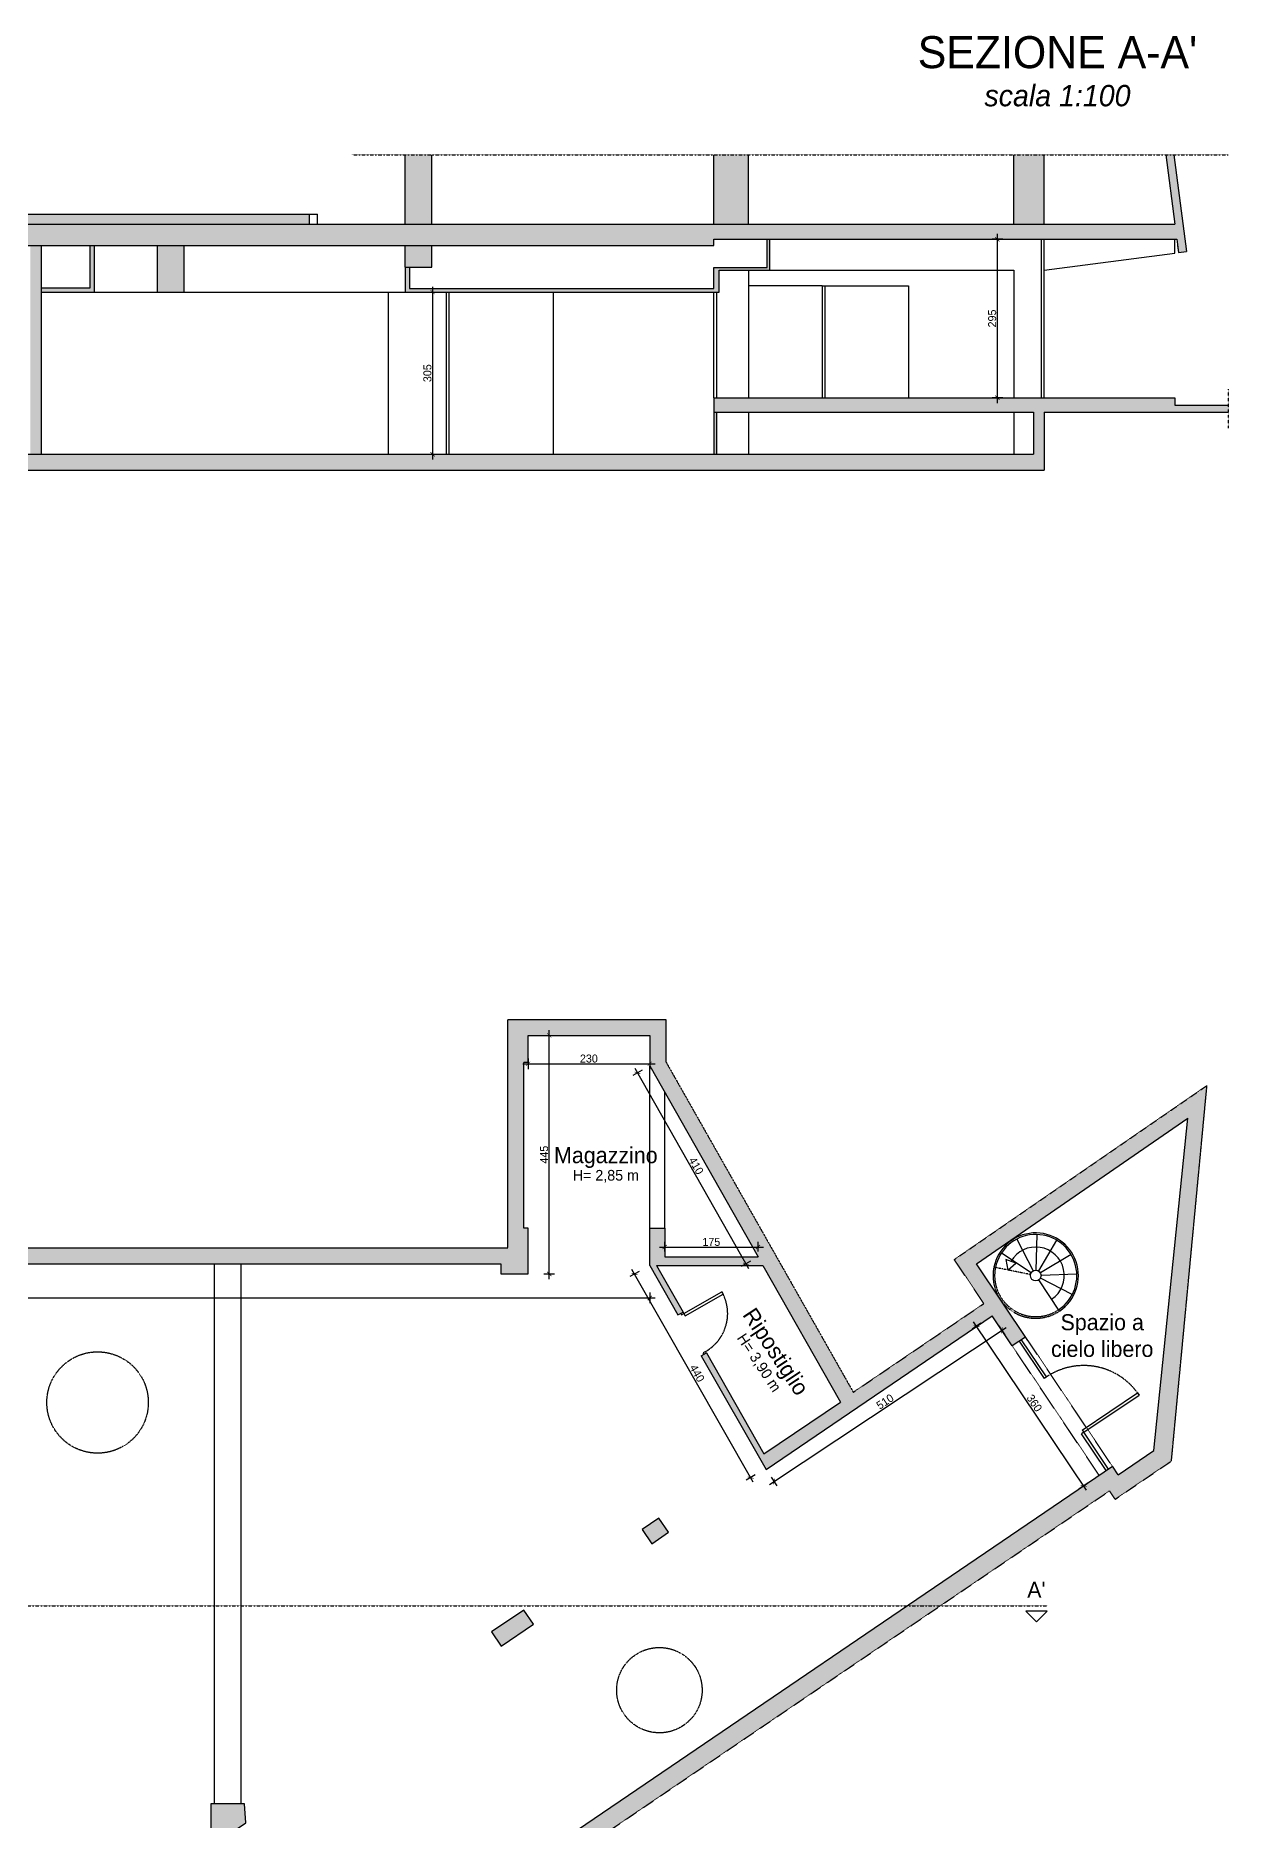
# Model space of a CAD drawing. Header units: millimetres. Extents: x 515 to 43442, y -1882 to 9936.
# Drawn here: x 4363 to 6597, y 2808 to 6153 of the extents above; entities that cross this region are included whole.
import ezdxf

# ---------------------------------------------------------------- set-up
doc = ezdxf.new("R2010")
doc.units = ezdxf.units.MM
doc.linetypes.add('35', pattern=[1.5, 0.5, -0.25, 0.5, -0.25])
doc.linetypes.add('DASHDOT2', pattern=[0.5, 0.25, -0.125, 0, -0.125])
doc.layers.get('Defpoints').update_dxf_attribs({"color": 31})
for name, color, linetype in [('CAMP', 5, 'Continuous'), ('CAMP murantico', 161, 'Continuous'), ('INF', 8, 'Continuous'), ('Interni S', 2, 'Continuous'), ('Linee di sezione', 7, 'Continuous'), ('PROS', 9, 'Continuous'), ('Q_100_ESECUTIVO', 3, 'Continuous'), ('SEZ', 170, 'Continuous'), ('Testi', 7, 'Continuous'), ('VOLTE', 8, 'Continuous')]:
    doc.layers.add(name, color=color, linetype=linetype)
doc.layers.add('CAMP sez', color=7, linetype='Continuous', lineweight=15, true_color=0xbdbdbd)
doc.styles.add('T_ESE_q100', font='bahnschrift.ttf', dxfattribs={"height": 15})
doc.dimstyles.new('Quote al 100 arrotondate', dxfattribs={"dimscale": 0, "dimtxt": 15, "dimasz": 8, "dimexe": 10, "dimexo": 10, "dimgap": 2, "dimtad": 1, "dimdec": 0, "dimrnd": 5, "dimzin": 0, "dimdsep": 46, "dimtxsty": 'T_ESE_q100', "dimblk": 'ARCHTICK', "dimcen": 0.09, "dimdle": 10, "dimadec": 0, "dimazin": 0, "dimtfac": 1, "dimtdec": 0, "dimtofl": 0, "dimtmove": 2, "dimatfit": 3, "dimldrblk": 'ARCHTICK', "dimfxl": 10, "dimfxlon": 1, "dimtolj": 1, "dimtzin": 0, "dimlwd": -1, "dimlwe": -1, "dimarcsym": 0})

# ---------------------------------------------------------------- blocks, each defined once
blk = doc.blocks.new('_ArchTick')
at = {"color": 0, "linetype": 'ByBlock', "const_width": 0.15}
blk.add_lwpolyline([(-0.5, -0.5), (0.5, 0.5)], dxfattribs=at)
blk = doc.blocks.new('*D48')
at = {"layer": 'Defpoints', "color": 0, "transparency": 16777216}
for p in [(6154.1, 3753.9), (6125.1, 3734.3), (6354.8, 3454.9)]:
    blk.add_point(p, dxfattribs=at)
at = {"layer": 'Q_100_ESECUTIVO', "color": 0, "transparency": 16777216}
for p, q in [((6133.4, 3739.9), (6116.8, 3728.8)), ((6331.2, 3427.1), (6119.5, 3742.7)), ((6334, 3441), (6317.4, 3429.8))]:
    blk.add_line(p, q, dxfattribs=at)
at = {"layer": 'Q_100_ESECUTIVO', "color": 0, "transparency": 16777216, "xscale": 8, "yscale": 8, "zscale": 8}
for p, rotation in [((6125.1, 3734.3), 123.8648941300205), ((6325.7, 3435.4), 303.8648941300204)]:
    blk.add_blockref('_ArchTick', p, dxfattribs=dict(at, rotation=rotation))
at = {"layer": 'Q_100_ESECUTIVO', "color": 0, "transparency": 16777216, "insert": (6233.4, 3590.3), "char_height": 15, "attachment_point": 5, "rotation": 303.8649, "style": 'T_ESE_q100'}
blk.add_mtext('\\A1;360', dxfattribs=at)
blk = doc.blocks.new('*D21')
at = {"layer": 'Defpoints', "color": 0, "transparency": 16777216}
for p in [(6157.3, 3749.2), (6172.4, 3726.5), (5730.7, 3466.1)]:
    blk.add_point(p, dxfattribs=at)
at = {"layer": 'Q_100_ESECUTIVO', "color": 0, "transparency": 16777216}
for p, q in [((5737.4, 3437.8), (6180.7, 3732)), ((6166.8, 3734.8), (6177.9, 3718.1)), ((5740.3, 3451.7), (5751.3, 3435))]:
    blk.add_line(p, q, dxfattribs=at)
at = {"layer": 'Q_100_ESECUTIVO', "color": 0, "transparency": 16777216, "xscale": 8, "yscale": 8, "zscale": 8}
for p, rotation in [((6172.4, 3726.5), 33.57348692198662), ((5745.8, 3443.3), 213.5734869219866)]:
    blk.add_blockref('_ArchTick', p, dxfattribs=dict(at, rotation=rotation))
at = {"layer": 'Q_100_ESECUTIVO', "color": 0, "transparency": 16777216, "insert": (5953.7, 3593), "char_height": 15, "attachment_point": 5, "rotation": 33.5735, "style": 'T_ESE_q100'}
blk.add_mtext('\\A1;510', dxfattribs=at)
blk = doc.blocks.new('*D49')
at = {"layer": 'Defpoints', "color": 0, "transparency": 16777216}
for p in [(5512.9, 3848.4), (5484.5, 3832.2), (5730.3, 3466.8)]:
    blk.add_point(p, dxfattribs=at)
at = {"layer": 'Q_100_ESECUTIVO', "color": 0, "transparency": 16777216}
for p, q in [((5493.2, 3837.2), (5475.8, 3827.3)), ((5706.9, 3441.9), (5479.6, 3840.9)), ((5710.7, 3455.6), (5693.3, 3445.7))]:
    blk.add_line(p, q, dxfattribs=at)
at = {"layer": 'Q_100_ESECUTIVO', "color": 0, "transparency": 16777216, "xscale": 8, "yscale": 8, "zscale": 8}
for p, rotation in [((5484.5, 3832.2), 119.6758918305688), ((5702, 3450.6), 299.6758918305688)]:
    blk.add_blockref('_ArchTick', p, dxfattribs=dict(at, rotation=rotation))
at = {"layer": 'Q_100_ESECUTIVO', "color": 0, "transparency": 16777216, "insert": (5601.7, 3646.2), "char_height": 15, "attachment_point": 5, "rotation": 299.6759, "style": 'T_ESE_q100'}
blk.add_mtext('\\A1;440', dxfattribs=at)
blk = doc.blocks.new('*D50')
at = {"layer": 'Defpoints', "color": 0, "transparency": 16777216}
for p in [(5284.9, 4279.4), (5324.6, 4279.4), (5284.9, 3832.4)]:
    blk.add_point(p, dxfattribs=at)
at = {"layer": 'Q_100_ESECUTIVO', "color": 0, "transparency": 16777216}
for p, q in [((5324.6, 3822.4), (5324.6, 4289.4)), ((5314.6, 4279.4), (5334.6, 4279.4)), ((5314.6, 3832.4), (5334.6, 3832.4))]:
    blk.add_line(p, q, dxfattribs=at)
at = {"layer": 'Q_100_ESECUTIVO', "color": 0, "transparency": 16777216, "xscale": 8, "yscale": 8, "zscale": 8}
for p, rotation in [((5324.6, 4279.4), 90), ((5324.6, 3832.4), 270)]:
    blk.add_blockref('_ArchTick', p, dxfattribs=dict(at, rotation=rotation))
at = {"layer": 'Q_100_ESECUTIVO', "color": 0, "transparency": 16777216, "insert": (5315, 4055.9), "char_height": 15, "attachment_point": 5, "rotation": 90, "style": 'T_ESE_q100'}
blk.add_mtext('\\A1;445', dxfattribs=at)
blk = doc.blocks.new('*D51')
at = {"layer": 'Defpoints', "color": 0, "transparency": 16777216}
for p in [(5284.9, 4279.4), (5512.9, 4279.4), (5512.9, 4226.2)]:
    blk.add_point(p, dxfattribs=at)
at = {"layer": 'Q_100_ESECUTIVO', "color": 0, "transparency": 16777216}
for p, q in [((5274.9, 4226.2), (5522.9, 4226.2)), ((5284.9, 4236.2), (5284.9, 4216.2)), ((5512.9, 4236.2), (5512.9, 4216.2))]:
    blk.add_line(p, q, dxfattribs=at)
at = {"layer": 'Q_100_ESECUTIVO', "color": 0, "transparency": 16777216, "xscale": 8, "yscale": 8, "zscale": 8, "rotation": 180}
blk.add_blockref('_ArchTick', (5284.9, 4226.2), dxfattribs=at)
at = {"layer": 'Q_100_ESECUTIVO', "color": 0, "transparency": 16777216, "xscale": 8, "yscale": 8, "zscale": 8}
blk.add_blockref('_ArchTick', (5512.9, 4226.2), dxfattribs=at)
at = {"layer": 'Q_100_ESECUTIVO', "color": 0, "transparency": 16777216, "insert": (5398.9, 4235.9), "char_height": 15, "attachment_point": 5, "style": 'T_ESE_q100'}
blk.add_mtext('\\A1;230', dxfattribs=at)
blk = doc.blocks.new('*D52')
at = {"layer": 'Defpoints', "color": 0, "transparency": 16777216}
for p in [(5715.8, 3882.7), (5540.9, 3864.4), (5715.8, 3864.4)]:
    blk.add_point(p, dxfattribs=at)
at = {"layer": 'Q_100_ESECUTIVO', "color": 0, "transparency": 16777216}
for p, q in [((5530.9, 3882.7), (5725.8, 3882.7)), ((5540.9, 3874.4), (5540.9, 3892.7)), ((5715.8, 3874.4), (5715.8, 3892.7))]:
    blk.add_line(p, q, dxfattribs=at)
at = {"layer": 'Q_100_ESECUTIVO', "color": 0, "transparency": 16777216, "xscale": 8, "yscale": 8, "zscale": 8, "rotation": 180}
blk.add_blockref('_ArchTick', (5540.9, 3882.7), dxfattribs=at)
at = {"layer": 'Q_100_ESECUTIVO', "color": 0, "transparency": 16777216, "xscale": 8, "yscale": 8, "zscale": 8}
blk.add_blockref('_ArchTick', (5715.8, 3882.7), dxfattribs=at)
at = {"layer": 'Q_100_ESECUTIVO', "color": 0, "transparency": 16777216, "insert": (5628.3, 3892.3), "char_height": 15, "attachment_point": 5, "style": 'T_ESE_q100'}
blk.add_mtext('\\A1;175', dxfattribs=at)
blk = doc.blocks.new('*D53')
at = {"layer": 'Defpoints', "color": 0, "transparency": 16777216}
for p in [(5512.9, 4222.4), (5692.9, 3851.4), (5715.8, 3864.4)]:
    blk.add_point(p, dxfattribs=at)
at = {"layer": 'Q_100_ESECUTIVO', "color": 0, "transparency": 16777216}
for p, q in [((5498.7, 4214.3), (5481.3, 4204.4)), ((5485, 4218.1), (5697.9, 3842.7)), ((5701.6, 3856.3), (5684.2, 3846.4))]:
    blk.add_line(p, q, dxfattribs=at)
at = {"layer": 'Q_100_ESECUTIVO', "color": 0, "transparency": 16777216, "xscale": 8, "yscale": 8, "zscale": 8}
for p, rotation in [((5490, 4209.4), 119.5521224399989), ((5692.9, 3851.4), 299.5521224399989)]:
    blk.add_blockref('_ArchTick', p, dxfattribs=dict(at, rotation=rotation))
at = {"layer": 'Q_100_ESECUTIVO', "color": 0, "transparency": 16777216, "insert": (5599.9, 4035.1), "char_height": 15, "attachment_point": 5, "rotation": 299.5521, "style": 'T_ESE_q100'}
blk.add_mtext('\\A1;410', dxfattribs=at)
blk = doc.blocks.new('*D22')
at = {"layer": 'Defpoints', "color": 0, "transparency": 16777216}
for p in [(2958.9, 3851.4), (5512.9, 3851.4), (5512.9, 3787.5)]:
    blk.add_point(p, dxfattribs=at)
at = {"layer": 'Q_100_ESECUTIVO', "color": 0, "transparency": 16777216}
for p, q in [((2948.9, 3787.5), (5522.9, 3787.5)), ((2958.9, 3797.5), (2958.9, 3777.5)), ((5512.9, 3797.5), (5512.9, 3777.5))]:
    blk.add_line(p, q, dxfattribs=at)
at = {"layer": 'Q_100_ESECUTIVO', "color": 0, "transparency": 16777216, "xscale": 8, "yscale": 8, "zscale": 8, "rotation": 180}
blk.add_blockref('_ArchTick', (2958.9, 3787.5), dxfattribs=at)
at = {"layer": 'Q_100_ESECUTIVO', "color": 0, "transparency": 16777216, "xscale": 8, "yscale": 8, "zscale": 8}
blk.add_blockref('_ArchTick', (5512.9, 3787.5), dxfattribs=at)
at = {"layer": 'Q_100_ESECUTIVO', "color": 0, "transparency": 16777216, "insert": (4235.9, 3797.1), "char_height": 15, "attachment_point": 5, "style": 'T_ESE_q100'}
blk.add_mtext('\\A1;2555', dxfattribs=at)
blk = doc.blocks.new('*D80')
at = {"layer": 'Defpoints', "color": 0, "transparency": 16777216}
for p in [(6164.1, 5771.4), (6194.7, 5771.4), (6194.7, 5474.4)]:
    blk.add_point(p, dxfattribs=at)
at = {"layer": 'Q_100_ESECUTIVO', "color": 0, "transparency": 16777216}
for p, q in [((6174.1, 5771.4), (6154.1, 5771.4)), ((6164.1, 5464.4), (6164.1, 5781.4)), ((6174.1, 5474.4), (6154.1, 5474.4))]:
    blk.add_line(p, q, dxfattribs=at)
at = {"layer": 'Q_100_ESECUTIVO', "color": 0, "transparency": 16777216, "xscale": 8, "yscale": 8, "zscale": 8}
for p, rotation in [((6164.1, 5771.4), 90), ((6164.1, 5474.4), 270)]:
    blk.add_blockref('_ArchTick', p, dxfattribs=dict(at, rotation=rotation))
at = {"layer": 'Q_100_ESECUTIVO', "color": 0, "transparency": 16777216, "insert": (6154.4, 5622.9), "char_height": 15, "attachment_point": 5, "rotation": 90, "style": 'T_ESE_q100'}
blk.add_mtext('\\A1;295', dxfattribs=at)
blk = doc.blocks.new('*D81')
at = {"layer": 'Defpoints', "color": 0, "transparency": 16777216}
for p in [(5054.7, 5672.4), (5022.7, 5368.4), (5106.2, 5368.4)]:
    blk.add_point(p, dxfattribs=at)
at = {"layer": 'Q_100_ESECUTIVO', "color": 0, "transparency": 16777216}
for p, q in [((5096.2, 5672.4), (5116.2, 5672.4)), ((5106.2, 5682.4), (5106.2, 5358.4)), ((5096.2, 5368.4), (5116.2, 5368.4))]:
    blk.add_line(p, q, dxfattribs=at)
at = {"layer": 'Q_100_ESECUTIVO', "color": 0, "transparency": 16777216, "xscale": 8, "yscale": 8, "zscale": 8}
for p, rotation in [((5106.2, 5672.4), 90), ((5106.2, 5368.4), 270)]:
    blk.add_blockref('_ArchTick', p, dxfattribs=dict(at, rotation=rotation))
at = {"layer": 'Q_100_ESECUTIVO', "color": 0, "transparency": 16777216, "insert": (5096.5, 5520.4), "char_height": 15, "attachment_point": 5, "rotation": 90, "style": 'T_ESE_q100'}
blk.add_mtext('\\A1;305', dxfattribs=at)

msp = doc.modelspace()

# ---------------------------------------------------------------- hatches: boundary and pattern name
at = {"layer": 'CAMP murantico'}
h = msp.add_hatch(dxfattribs=at)
h.set_pattern_fill('EARTH', color=256, scale=0.8, angle=45)
h.set_pattern_definition([(45, (10175.649, 1641.5456), (0, 7.184205), [5.08, -5.08]), (45, (10174.302, 1642.8927), (0, 7.184205), [5.08, -5.08]), (45, (10172.955, 1644.2397), (0, 7.184205), [5.08, -5.08]), (135, (10172.955, 1645.1377), (-7.184205, 0), [5.08, -5.08]), (135, (10174.302, 1646.485), (-7.184205, 0), [5.08, -5.08]), (135, (10175.649, 1647.832), (-7.184205, 0), [5.08, -5.08])])
h.paths.add_polyline_path([(4875.7, 5818.4), (1020.5, 5818.4), (1020.5, 5799.4), (4875.7, 5799.4)])
at = {"layer": 'CAMP sez'}
h = msp.add_hatch(color=256, dxfattribs=at)
h.dxf.hatch_style = 1
h.paths.add_polyline_path([(4472.7, 5759.4), (4464.7, 5759.4), (4464.7, 5680.4), (4372.7, 5680.4), (4372.7, 5672.4), (4472.7, 5672.4)], flags=17)
h.paths.add_polyline_path([(5637.7, 5447.4), (5632.7, 5447.4), (5632.7, 5368.4), (5637.7, 5368.4)], flags=17)
h.paths.add_polyline_path([(4372.7, 5759.4), (4352.7, 5759.4), (4352.7, 5368.4), (4372.7, 5368.4)])
h.paths.add_polyline_path([(5632.7, 5759.4), (5632.7, 5771.4), (6500.1, 5771.4), (6503.4, 5746.3), (6518.3, 5748.3), (6494.6, 5929.4), (6479.5, 5929.4), (6496.5, 5799.4), (1020.5, 5799.4), (1020.5, 5818.4), (984.3, 5818.4), (984.3, 5643.4), (1020.5, 5643.4), (1020.5, 5759.4)])
h.paths.add_polyline_path([(814.9, 5759.4), (814.9, 5368.4), (849.4, 5368.4), (849.4, 5818.4), (764.9, 5818.4), (764.9, 5759.4)])
h.paths.add_polyline_path([(6251.7, 5338.4), (6251.7, 5447.4), (6596.7, 5447.4), (6596.7, 5460.4), (6496.7, 5460.4), (6496.7, 5474.4), (5632.7, 5474.4), (5632.7, 5447.4), (6231.7, 5447.4), (6231.7, 5368.4), (764.9, 5368.4), (764.9, 5338.4)])
h.paths.add_polyline_path([(2564.2, 5672.4), (2614.2, 5672.4), (2614.2, 5759.4), (2564.2, 5759.4)], flags=17)
h.paths.add_polyline_path([(3137.2, 5759.4), (3087.2, 5759.4), (3087.2, 5672.4), (3137.2, 5672.4)], flags=17)
h.paths.add_polyline_path([(3656.2, 5759.4), (3606.2, 5759.4), (3606.2, 5672.4), (3656.2, 5672.4)], flags=17)
h.paths.add_polyline_path([(4590.7, 5759.4), (4590.7, 5672.4), (4640.7, 5672.4), (4640.7, 5759.4)], flags=17)
h.paths.add_polyline_path([(4181.2, 5759.4), (4131.2, 5759.4), (4131.2, 5672.4), (4181.2, 5672.4)], flags=17)
h.paths.add_polyline_path([(5104.7, 5759.4), (5054.7, 5759.4), (5054.7, 5719.4), (5104.7, 5719.4)], flags=16)
h.paths.add_polyline_path([(5104.7, 5799.4), (5104.7, 5929.4), (5054.7, 5929.4), (5054.7, 5799.4)], flags=16)
h.paths.add_polyline_path([(5697.7, 5929.4), (5632.7, 5929.4), (5632.7, 5799.4), (5697.7, 5799.4)], flags=17)
h.paths.add_polyline_path([(6251.7, 5929.4), (6194.7, 5929.4), (6194.7, 5799.4), (6251.7, 5799.4)], flags=17)
h.paths.add_polyline_path([(5732.7, 5718.4), (5632.7, 5718.4), (5632.7, 5679.4), (5062.7, 5679.4), (5062.7, 5719.4), (5054.7, 5719.4), (5054.7, 5672.4), (5642.7, 5672.4), (5642.7, 5713.4), (5737.7, 5713.4), (5737.7, 5771.4), (5732.7, 5771.4)], flags=17)
h = msp.add_hatch(color=256, dxfattribs=at)
h.dxf.hatch_style = 1
h.paths.add_polyline_path([(2958.9, 1722.4), (2938.9, 1722.4), (2938.9, 1592.8), (2715.6, 1441.1), (2726.9, 1424.5), (2958.9, 1582.2)], flags=17)
h.paths.add_polyline_path([(2694.6, 1402.6), (2683.3, 1419.3), (2288.9, 1220.7), (2288.9, 1198.4)], flags=17)
h.paths.add_polyline_path([(2288.9, 1271.4), (2174.9, 1271.4), (2174.9, 1244.4), (2179.9, 1244.4), (2179.9, 1225.4), (2174.9, 1225.4), (2174.9, 1198.4), (2288.9, 1198.4)], flags=17)
h.paths.add_polyline_path([(2288.9, 2843.4), (2174.9, 2843.4), (2174.9, 2816.4), (2179.9, 2816.4), (2179.9, 2797.4), (2174.9, 2797.4), (2174.9, 2770.4), (2288.9, 2770.4)], flags=17)
h.paths.add_polyline_path([(2288.9, 2319.4), (2174.9, 2319.4), (2174.9, 2292.4), (2179.9, 2292.4), (2179.9, 2273.4), (2174.9, 2273.4), (2174.9, 2246.4), (2288.9, 2246.4)], flags=17)
h.paths.add_polyline_path([(2288.9, 1795.4), (2174.9, 1795.4), (2174.9, 1768.4), (2179.9, 1768.4), (2179.9, 1749.4), (2174.9, 1749.4), (2174.9, 1722.4), (2288.9, 1722.4)], flags=17)
h.paths.add_polyline_path([(2958.9, 1895.9), (2938.9, 1895.9), (2938.9, 1742.4), (2288.9, 1742.4), (2288.9, 1722.4), (2958.9, 1722.4)], flags=17)
h.paths.add_polyline_path([(2958.9, 2419.9), (2938.9, 2419.9), (2938.9, 2145.9), (2958.9, 2145.9)], flags=17)
h.paths.add_polyline_path([(2958.9, 3851.4), (2938.9, 3851.4), (2938.9, 3607.9), (2958.9, 3607.9)], flags=17)
h.paths.add_polyline_path([(2958.9, 3357.9), (2938.9, 3357.9), (2938.9, 3193.9), (2958.9, 3193.9)], flags=17)
h.paths.add_polyline_path([(2958.9, 2943.9), (2938.9, 2943.9), (2938.9, 2669.9), (2958.9, 2669.9)], flags=17)
h.paths.add_polyline_path([(1678.9, 3674.4), (1059.9, 3674.4), (1059.9, 3663.4), (1510.9, 3663.4), (1510.9, 3463.4), (1420.9, 3463.4), (1420.9, 3460.4), (1505.9, 3460.4), (1505.9, 3454.4), (1420.9, 3454.4), (1420.9, 3451.4), (1510.9, 3451.4), (1510.9, 3309.4), (1420.9, 3309.4), (1420.9, 3304.9), (1510.9, 3304.9), (1510.9, 3298.9), (1420.9, 3298.9), (1420.9, 3294.4), (1520.9, 3294.4), (1520.9, 3357.4), (1613.9, 3357.4), (1613.9, 3367.4), (1520.9, 3367.4), (1520.9, 3515.4), (1523.9, 3515.4), (1523.9, 3526.4), (1520.9, 3526.4), (1520.9, 3663.4), (1667.9, 3663.4), (1667.9, 3526.4), (1598.9, 3526.4), (1598.9, 3515.4), (1667.9, 3515.4), (1667.9, 3506.4), (1673.9, 3506.4), (1673.9, 3511.4), (1678.9, 3511.4)], flags=17)
h.paths.add_polyline_path([(1330.9, 3463.4), (1305.9, 3463.4), (1305.9, 3663.4), (1290.9, 3663.4), (1290.9, 3294.4), (1330.9, 3294.4), (1330.9, 3309.4), (1305.9, 3309.4), (1305.9, 3451.4), (1330.9, 3451.4)], flags=16)
h.paths.add_polyline_path([(1310.4, 4657.4), (1290.4, 4657.4), (1290.4, 4259.4), (1310.4, 4259.4)], flags=17)
h.paths.add_polyline_path([(1330.4, 4259.4), (1270.4, 4259.4), (1270.4, 4239.4), (1330.4, 4239.4)], flags=17)
h.paths.add_polyline_path([(1180.4, 4259.4), (1067.9, 4259.4), (1067.9, 4239.4), (1180.4, 4239.4)], flags=17)
h.paths.add_polyline_path([(1447.9, 4259.4), (1420.4, 4259.4), (1420.4, 4239.4), (1447.9, 4239.4)], flags=17)
h.paths.add_polyline_path([(849.9, 682.4), (514.9, 682.4), (514.9, 647.4), (814.9, 647.4), (814.9, 489.5), (849.9, 489.5), (849.9, 557.4), (852.9, 557.4), (852.9, 567.4), (849.9, 567.4)])
h.paths.add_polyline_path([(2288.9, 3367.4), (2174.9, 3367.4), (2174.9, 3340.4), (2179.9, 3340.4), (2179.9, 3321.4), (2174.9, 3321.4), (2174.9, 3294.4), (2288.9, 3294.4)], flags=17)
h.paths.add_polyline_path([(1707.9, 3669.4), (1702.9, 3669.4), (1702.9, 3674.4), (1678.9, 3674.4), (1678.9, 3660.4), (1707.9, 3660.4)], flags=17)
h.paths.add_polyline_path([(5530.2, 3374.5), (5498.8, 3353.2), (5516.8, 3326.7), (5548.2, 3348.1)], flags=17)
h.paths.add_polyline_path([(5295.1, 3176.1), (5277.1, 3202.5), (5216.7, 3161.5), (5234.7, 3135)], flags=17)
h.paths.add_polyline_path([(4753.9, 2839.4), (4690.9, 2839.4), (4690.9, 2759.4), (4756.2, 2803.8)], flags=17)
h.paths.add_polyline_path([(4230.9, 2839.4), (4167.9, 2839.4), (4167.9, 2767.4), (4230.9, 2767.4)], flags=17)
h.paths.add_polyline_path([(4204.5, 2469.9), (4172.2, 2448), (4191.3, 2419.8), (4223.6, 2441.8)], flags=17)
h.paths.add_polyline_path([(3701.3, 2086.8), (3682.2, 2114.9), (3649.9, 2093), (3669, 2064.9)], flags=17)
h.paths.add_polyline_path([(3186.9, 1793.4), (3123.9, 1793.4), (3123.9, 1694.4), (3186.9, 1732.4)], flags=17)
h.paths.add_polyline_path([(2726.9, 1424.5), (2707.8, 1452.7), (2675.5, 1430.7), (2694.6, 1402.6)], flags=17)
h.paths.add_polyline_path([(1701.9, 1209.4), (1678.9, 1209.4), (1678.9, 1198.4), (1701.9, 1198.4)], flags=17)
h.paths.add_polyline_path([(1678.9, 1271.4), (1613.9, 1271.4), (1613.9, 1244.4), (1618.9, 1244.4), (1618.9, 1225.4), (1613.9, 1225.4), (1613.9, 1198.4), (1678.9, 1198.4), (1678.9, 1209.4)], flags=17)
h.paths.add_polyline_path([(1613.9, 1211.4), (1116.9, 1211.4), (1116.9, 1198.4), (1613.9, 1198.4)], flags=17)
h.paths.add_polyline_path([(1116.9, 1225.4), (1111.9, 1225.4), (1111.9, 1244.4), (1116.9, 1244.4), (1116.9, 1271.4), (1059.9, 1271.4), (1059.9, 1198.4), (1116.9, 1198.4)], flags=17)
h.paths.add_polyline_path([(1111.9, 1768.4), (1116.9, 1768.4), (1116.9, 1795.4), (1059.9, 1795.4), (1059.9, 1722.4), (1116.9, 1722.4), (1116.9, 1749.4), (1111.9, 1749.4)], flags=17)
h.paths.add_polyline_path([(1678.9, 1795.4), (1613.9, 1795.4), (1613.9, 1768.4), (1618.9, 1768.4), (1618.9, 1749.4), (1613.9, 1749.4), (1613.9, 1722.4), (1678.9, 1722.4)], flags=17)
edge = h.paths.add_edge_path(flags=17)
edge.add_arc((1678.9, 2282.9), 218, 270, 282.4589, ccw=False)
edge.add_line((1678.9, 2064.9), (1678.9, 2047.9))
edge.add_arc((1678.9, 2282.9), 235, 270, 282.4589)
edge.add_line((1729.6, 2053.4), (1725.9, 2070))
edge = h.paths.add_edge_path(flags=17)
edge.add_line((1678.9, 2321.4), (1594.7, 2321.4))
edge.add_arc((1678.9, 2282.9), 92.5, 155.4041, 204.5959)
edge.add_line((1594.7, 2244.4), (1678.9, 2244.4))
edge.add_line((1678.9, 2244.4), (1678.9, 2321.4))
h.paths.add_polyline_path([(1111.9, 2292.4), (1116.9, 2292.4), (1116.9, 2319.4), (1059.9, 2319.4), (1059.9, 2246.4), (1116.9, 2246.4), (1116.9, 2273.4), (1111.9, 2273.4)], flags=17)
edge = h.paths.add_edge_path(flags=17)
edge.add_arc((1678.9, 2282.9), 235, 77.5411, 90)
edge.add_line((1678.9, 2517.9), (1678.9, 2500.9))
edge.add_arc((1678.9, 2282.9), 218, 77.5411, 90, ccw=False)
edge.add_line((1725.9, 2495.7), (1729.6, 2512.3))
h.paths.add_polyline_path([(1678.9, 2843.4), (1613.9, 2843.4), (1613.9, 2816.4), (1618.9, 2816.4), (1618.9, 2797.4), (1613.9, 2797.4), (1613.9, 2770.4), (1678.9, 2770.4)], flags=17)
h.paths.add_polyline_path([(1116.9, 2843.4), (1059.9, 2843.4), (1059.9, 2770.4), (1116.9, 2770.4), (1116.9, 2797.4), (1111.9, 2797.4), (1111.9, 2816.4), (1116.9, 2816.4)], flags=17)
h.paths.add_polyline_path([(1116.9, 3367.4), (1059.9, 3367.4), (1059.9, 3294.4), (1116.9, 3294.4), (1116.9, 3321.4), (1111.9, 3321.4), (1111.9, 3340.4), (1116.9, 3340.4)], flags=16)
h.paths.add_polyline_path([(1678.9, 3367.4), (1613.9, 3367.4), (1613.9, 3357.4), (1613.9, 3294.4), (1678.9, 3294.4)], flags=16)
h.paths.add_polyline_path([(1592.9, 4307.4), (1573.9, 4307.4), (1573.9, 4328.4), (1562.9, 4328.4), (1562.9, 4307.4), (1447.9, 4307.4), (1447.9, 3908.4), (1566.9, 3908.4), (1566.9, 3815.4), (1619.9, 3815.4), (1619.9, 3826.4), (1593.9, 3826.4), (1593.9, 3924.4), (1462.9, 3924.4), (1462.9, 4290.4), (1565.9, 4290.4), (1565.9, 4236.4), (1921.9, 4236.4), (1921.9, 4247.4), (1592.9, 4247.4)], flags=17)
h.paths.add_polyline_path([(3186.9, 2839.4), (3123.9, 2839.4), (3123.9, 2767.4), (3186.9, 2767.4)], flags=17)
h.paths.add_polyline_path([(1072.9, 1198.4), (1072.9, 1173.4), (1086.9, 1173.4), (1086.9, 1198.4)], flags=17)
h.paths.add_polyline_path([(1678.9, 3367.4), (1678.9, 3426.4), (1673.9, 3426.4), (1673.9, 3431.4), (1667.9, 3431.4), (1667.9, 3367.4)], flags=16)
h.paths.add_polyline_path([(1592.9, 4657.4), (2089.9, 4657.4), (2089.9, 4247.4), (2011.9, 4247.4), (2011.9, 4236.4), (2089.9, 4236.4), (2089.9, 3869.4), (2067.9, 3869.4), (2067.9, 3826.4), (1701.9, 3826.4), (1701.9, 3815.4), (2067.9, 3815.4), (2067.9, 3787.4), (2078.9, 3787.4), (2078.9, 3815.4), (2391.9, 3815.4), (2391.9, 3674.4), (2078.9, 3674.4), (2078.9, 3701.4), (2067.9, 3701.4), (2067.9, 3674.4), (1832.9, 3674.4), (1832.9, 3669.4), (1827.9, 3669.4), (1827.9, 3660.4), (2411.9, 3660.4), (2411.9, 3757.4), (2720.9, 3757.4), (2720.9, 3851.4), (3144.9, 3851.4), (3144.9, 3832.4), (3171.9, 3832.4), (3171.9, 3851.4), (4188.9, 3851.4), (4188.9, 3832.4), (4215.9, 3832.4), (4215.9, 3851.4), (5233.9, 3851.4), (5233.9, 3832.4), (5284.9, 3832.4), (5284.9, 3918.4), (5276.9, 3918.4), (5276.9, 4228.4), (5284.9, 4228.4), (5284.9, 4279.4), (5512.9, 4279.4), (5512.9, 4222.4), (5715.8, 3864.4), (5540.9, 3864.4), (5540.9, 3918.4), (5512.9, 3918.4), (5512.9, 3848.4), (5565.8, 3755.4), (5575.4, 3760.8), (5525.5, 3848.4), (5724.9, 3848.4), (5870.1, 3592.3), (5726.9, 3494.9), (5619, 3684.4), (5609.4, 3678.9), (5730.7, 3466.1), (6154.1, 3753.9), (6192, 3697.4), (6217, 3714.1), (6124.8, 3851.5), (6520.9, 4124.3), (6457.1, 3501.6), (6390.2, 3456), (6379.6, 3471.8), (1678.9, 277), (1678.9, 623.4), (1086.9, 623.4), (1086.9, 711.4), (1054.9, 711.4), (1054.9, 599.4), (1059.9, 599.4), (1059.9, 567.4), (1054.9, 567.4), (942.9, 567.4), (942.9, 557.4), (945.9, 557.4), (945.9, 489.5), (955.9, 489.5), (955.9, 563.4), (1054.9, 563.4), (1054.9, 517.4), (1117.9, 517.4), (1117.9, 597.4), (1615.9, 597.4), (1615.9, 549.4), (1653.9, 549.4), (1653.9, 299.4), (1516.6, 299.4), (1516.6, 260.4), (1653.9, 260.4), (1653.9, 212.4), (1516.6, 118.6), (1516.6, 76.2), (1685.9, 191.9), (1685.9, 239.4), (6374.3, 3425.9), (6384.8, 3410.1), (6490.2, 3481.7), (6556.8, 4185.5), (6083.4, 3859.3), (6138.8, 3776.8), (5894.2, 3610.6), (5542.9, 4230.3), (5542.9, 4309.4), (5246.9, 4309.4), (5246.9, 3881.4), (2680.9, 3881.4), (2680.9, 3777.4), (2411.9, 3777.4), (2411.9, 3835.4), (2109.9, 3835.4), (2109.9, 4677.4), (1021.9, 4677.4), (1021.9, 3840.4), (814.9, 3840.4), (814.9, 3294.4), (849.9, 3294.4), (849.9, 3815.4), (1072.9, 3815.4), (1072.9, 3908.4), (1092.9, 3908.4), (1092.9, 3913.4), (1041.9, 3913.4), (1041.9, 4239.4), (1067.9, 4239.4), (1067.9, 4276.4), (1091.9, 4276.4), (1091.9, 4289.4), (1067.9, 4289.4), (1067.9, 4307.4), (1041.9, 4307.4), (1041.9, 4616.4), (1067.9, 4616.4), (1067.9, 4657.4), (1562.9, 4657.4), (1562.9, 4328.4), (1573.9, 4328.4), (1573.9, 4616.4), (1592.9, 4616.4)])

# ---------------------------------------------------------------- linework, layer by layer
at = {"layer": 'CAMP', "color": 8}
for p, q in [((6246.7, 5474.4), (6246.7, 5771.4)), ((6251.7, 5474.4), (6251.7, 5771.4))]:
    msp.add_line(p, q, dxfattribs=at)
at = {"layer": 'CAMP murantico'}
msp.add_line((1020.5, 5818.4), (4875.7, 5818.4), dxfattribs=at)
at = {"layer": 'INF'}
for p, q in [((6496.7, 5745.4), (6496.7, 5771.4)), ((6251.7, 5713.4), (6496.7, 5745.4)), ((5697.7, 5713.4), (5697.7, 5474.4)), ((5737.7, 5713.4), (6194.7, 5713.4)), ((6194.7, 5713.4), (6194.7, 5474.4)), ((4472.7, 5672.4), (4590.7, 5672.4)), ((4640.7, 5672.4), (5054.7, 5672.4)), ((5022.7, 5672.4), (5022.7, 5368.4)), ((5697.7, 5447.4), (5697.7, 5368.4)), ((6194.7, 5447.4), (6194.7, 5368.4)), ((6200.4, 3897.5), (6231.4, 3838.1)), ((6237.9, 3906.2), (6236.3, 3839.3)), ((6274.9, 3895.7), (6241.1, 3837.9)), ((6171.8, 3871.7), (6227.7, 3834.8)), ((6198.8, 3852.7), (6180.2, 3859.4)), ((6180.2, 3859.4), (6183.6, 3839.7)), ((6183.6, 3839.7), (6198.8, 3852.7)), ((6302.2, 3868.6), (6244.6, 3834.4)), ((6280.6, 3762.8), (6241.6, 3821)), ((6304.5, 3794.1), (6244.9, 3824.7)), ((6313, 3831.7), (6246, 3829.6)), ((5576.9, 3758.2), (5648.1, 3798.8)), ((5579.3, 3753.9), (5650.6, 3794.5)), ((5648.1, 3798.8), (5650.6, 3794.5)), ((5571, 3758.4), (5572.5, 3755.8)), ((5572.5, 3755.8), (5576.9, 3758.2)), ((5575.4, 3760.8), (5576.9, 3758.2)), ((5576.9, 3758.2), (5579.3, 3753.9)), ((5617.5, 3687), (5613.1, 3684.5)), ((5614.6, 3681.9), (5613.1, 3684.5)), ((5619, 3684.4), (5617.5, 3687)), ((6252.1, 3636.6), (6205.3, 3706.3)), ((6256.3, 3639.4), (6209.5, 3709.1)), ((6256.3, 3639.4), (6252.1, 3636.6)), ((6323.1, 3539.8), (6426.9, 3609.4)), ((6325.9, 3535.6), (6429.7, 3605.3)), ((6426.9, 3609.4), (6429.7, 3605.3)), ((6325.9, 3535.6), (6321.8, 3532.8)), ((6368, 3463.9), (6321.8, 3532.8)), ((6323.1, 3539.8), (6325.9, 3535.6)), ((6372.1, 3466.7), (6325.9, 3535.6))]:
    msp.add_line(p, q, dxfattribs=at)
for radius, end in [(80, 168.7192), (77, 168.7192), (53.5, 150.0367)]:
    msp.add_arc((6236, 3829.3), radius, 303.8649, end, dxfattribs=at)
at = {"layer": 'Interni S'}
for p, q in [((5332.7, 5368.4), (5332.7, 5672.4)), ((5835.7, 5684.4), (5697.7, 5684.4)), ((5840.7, 5684.4), (5997.7, 5684.4)), ((5997.7, 5684.4), (5997.7, 5474.4))]:
    msp.add_line(p, q, dxfattribs=at)
at = {"layer": 'Linee di sezione', "linetype": 'DASHDOT2'}
msp.add_line((616.8, 3210.4), (6257.2, 3210.4), dxfattribs=at)
at = {"layer": 'Linee di sezione'}
for p, q in [((6257.2, 3200.4), (6217.2, 3200.4)), ((6217.2, 3200.4), (6237.2, 3180.4)), ((6237.2, 3180.4), (6257.2, 3200.4))]:
    msp.add_line(p, q, dxfattribs=at)
at = {"layer": 'PROS'}
for p, q in [((5131.7, 5672.4), (5131.7, 5368.4)), ((5136.7, 5672.4), (5136.7, 5368.4)), ((5632.7, 5474.4), (5632.7, 5672.4)), ((5637.7, 5672.4), (5637.7, 5474.4)), ((5835.7, 5684.4), (5835.7, 5474.4)), ((5835.7, 5684.4), (5840.7, 5684.4)), ((5840.7, 5684.4), (5840.7, 5474.4))]:
    msp.add_line(p, q, dxfattribs=at)
at = {"layer": 'SEZ', "linetype": 'DASHDOT2'}
for p, q in [((4954.7, 5929.4), (6596.7, 5929.4)), ((6226.2, 3831.2), (6157.6, 3844.9))]:
    msp.add_line(p, q, dxfattribs=at)
at = {"layer": 'SEZ'}
for p, q in [((5054.7, 5799.4), (5054.7, 5929.4)), ((5104.7, 5799.4), (5104.7, 5929.4)), ((5632.7, 5799.4), (5632.7, 5929.4)), ((5697.7, 5799.4), (5697.7, 5929.4)), ((6194.7, 5799.4), (6194.7, 5929.4)), ((6251.7, 5799.4), (6251.7, 5929.4)), ((6479.5, 5929.4), (6496.5, 5799.4)), ((6494.6, 5929.4), (6518.3, 5748.3)), ((1020.5, 5799.4), (6496.5, 5799.4)), ((4875.7, 5799.4), (4875.7, 5818.4)), ((4875.7, 5818.4), (4890.7, 5818.4)), ((4890.7, 5799.4), (4890.7, 5818.4)), ((1020.5, 5759.4), (5632.7, 5759.4)), ((4372.7, 5759.4), (4372.7, 5368.4)), ((4464.7, 5680.4), (4464.7, 5759.4)), ((4472.7, 5672.4), (4472.7, 5759.4)), ((4590.7, 5672.4), (4590.7, 5759.4)), ((4640.7, 5672.4), (4640.7, 5759.4)), ((5054.7, 5719.4), (5054.7, 5759.4)), ((5104.7, 5719.4), (5104.7, 5759.4)), ((5632.7, 5771.4), (6500.1, 5771.4)), ((5632.7, 5759.4), (5632.7, 5771.4)), ((5732.7, 5718.4), (5732.7, 5771.4)), ((5737.7, 5713.4), (5737.7, 5771.4)), ((6500.1, 5771.4), (6503.4, 5746.3)), ((6501.7, 5759.4), (6503.4, 5746.3)), ((5054.7, 5719.4), (5104.7, 5719.4)), ((5054.7, 5719.4), (5054.7, 5672.4)), ((5062.7, 5719.4), (5062.7, 5679.4)), ((6503.4, 5746.3), (6518.3, 5748.3)), ((5632.7, 5679.4), (5632.7, 5718.4)), ((5632.7, 5718.4), (5732.7, 5718.4)), ((5642.7, 5672.4), (5642.7, 5713.4)), ((5642.7, 5713.4), (5737.7, 5713.4)), ((4372.7, 5680.4), (4464.7, 5680.4)), ((4372.7, 5672.4), (4472.7, 5672.4)), ((4590.7, 5672.4), (4640.7, 5672.4)), ((5054.7, 5672.4), (5642.7, 5672.4)), ((5062.7, 5679.4), (5632.7, 5679.4)), ((5632.7, 5474.4), (5632.7, 5368.4)), ((5632.7, 5474.4), (6496.7, 5474.4)), ((6496.7, 5474.4), (6496.7, 5460.4)), ((6496.7, 5460.4), (6596.7, 5460.4)), ((5632.7, 5447.4), (6231.7, 5447.4)), ((5637.7, 5447.4), (5637.7, 5368.4)), ((6231.7, 5447.4), (6231.7, 5368.4)), ((6251.7, 5447.4), (6596.7, 5447.4)), ((6251.7, 5447.4), (6251.7, 5338.4)), ((764.9, 5368.4), (6231.7, 5368.4)), ((764.9, 5338.4), (6251.7, 5338.4)), ((5284.9, 4228.4), (5284.9, 4279.4)), ((5284.9, 4279.4), (5512.9, 4279.4)), ((5512.9, 4279.4), (5512.9, 4222.4)), ((5276.9, 3918.4), (5276.9, 4228.4)), ((5284.9, 4228.4), (5276.9, 4228.4)), ((5512.9, 4222.4), (5715.8, 3864.4)), ((6124.8, 3851.5), (6520.9, 4124.3)), ((6457.1, 3501.6), (6520.9, 4124.3)), ((5284.9, 3918.4), (5276.9, 3918.4)), ((5284.9, 3832.4), (5284.9, 3918.4)), ((5512.9, 3848.4), (5512.9, 3918.4)), ((5512.9, 3918.4), (5540.9, 3918.4)), ((5540.9, 3918.4), (5540.9, 3864.4)), ((4215.9, 3851.4), (5233.9, 3851.4)), ((5233.9, 3851.4), (5233.9, 3832.4)), ((5512.9, 3848.4), (5565.8, 3755.4)), ((5525.5, 3848.4), (5575.4, 3760.8)), ((5525.5, 3848.4), (5724.9, 3848.4)), ((5540.9, 3864.4), (5715.8, 3864.4)), ((5724.9, 3848.4), (5870.1, 3592.3)), ((6221.2, 3707.8), (6124.8, 3851.5)), ((5233.9, 3832.4), (5284.9, 3832.4)), ((5565.8, 3755.4), (5575.4, 3760.8)), ((5730.7, 3466.1), (6154.1, 3753.9)), ((6192, 3697.4), (6154.1, 3753.9)), ((6217, 3714.1), (6192, 3697.4)), ((5609.4, 3678.9), (5619, 3684.4)), ((5619, 3684.4), (5726.9, 3494.9)), ((5609.4, 3678.9), (5730.7, 3466.1)), ((5726.9, 3494.9), (5870.1, 3592.3)), ((6390.2, 3456), (6457.1, 3501.6)), ((1678.9, 277), (6379.6, 3471.8)), ((6390.2, 3456), (6379.6, 3471.8))]:
    msp.add_line(p, q, dxfattribs=at)
at = {"layer": 'SEZ', "linetype": 'DASHDOT2', "ltscale": 0.5}
msp.add_line((6596.7, 5490.4), (6596.7, 5417.4), dxfattribs=at)
at = {"layer": 'SEZ', "linetype": '35', "ltscale": 0.3}
for p, q in [((5246.9, 3881.4), (5246.9, 4309.4)), ((5246.9, 4309.4), (5542.9, 4309.4)), ((5542.9, 4309.4), (5542.9, 4230.3)), ((5542.9, 4230.3), (5894.2, 3610.6)), ((6083.4, 3859.3), (6556.8, 4185.5)), ((6490.2, 3481.7), (6556.8, 4185.5)), ((2680.9, 3881.4), (5246.9, 3881.4)), ((6138.8, 3776.8), (6083.4, 3859.3)), ((5894.2, 3610.6), (6138.8, 3776.8)), ((6384.8, 3410.1), (6490.2, 3481.7)), ((1685.9, 239.4), (6374.3, 3425.9)), ((6384.8, 3410.1), (6374.3, 3425.9))]:
    msp.add_line(p, q, dxfattribs=at)
at = {"layer": 'SEZ'}
for points in [[(5548.2, 3348.1), (5530.2, 3374.5), (5498.8, 3353.2), (5516.8, 3326.7)], [(5295.1, 3176.1), (5277.1, 3202.5), (5216.7, 3161.5), (5234.7, 3135)], [(4690.9, 2759.4), (4756.2, 2803.8), (4753.9, 2839.4), (4690.9, 2839.4)]]:
    msp.add_lwpolyline(points, close=True, dxfattribs=at)
msp.add_circle((6236, 3829.3), 10, dxfattribs=at)
at = {"layer": 'VOLTE', "linetype": '35', "ltscale": 0.3}
for p, q in [((5512.9, 3918.4), (5512.9, 4222.4)), ((5540.9, 3918.4), (5540.9, 4173)), ((4697.4, 2839.4), (4697.4, 3851.4)), ((4747.4, 2839.4), (4747.4, 3851.4)), ((6379.6, 3471.8), (6217, 3714.1)), ((6354.8, 3454.9), (6192, 3697.4))]:
    msp.add_line(p, q, dxfattribs=at)
for centre, radius in [((4478.6, 3591.4), 95), ((5531, 3052.3), 80)]:
    msp.add_circle(centre, radius, dxfattribs=at)
for centre, radius, start, end in [((6236, 3829.3), 80, 168.7192, 303.8649), ((6236, 3829.3), 77, 168.7192, 303.8649), ((5576.9, 3758.2), 82, 299.6759, 29.6759), ((6325.9, 3535.6), 125, 33.8649, 123.8649)]:
    msp.add_arc(centre, radius, start, end, dxfattribs=at)

# ---------------------------------------------------------------- texts
at = {"layer": 'Testi', "attachment_point": 5, "style": 'T_ESE_q100'}
for s, insert, char_height in [("SEZIONE A-A'", (6276.7, 6121.6), 60), ('{\\fBahnschrift Light|b0|i1|c0|p34;scala 1:100}', (6276.7, 6040.3), 40), ('Magazzino', (5430.7, 4050.4), 30), ('H= 2,85 m', (5430.7, 4015.4), 20), ('Spazio a \\Pcielo libero', (6360.5, 3716.6), 30), ("A'", (6237.2, 3240.4), 30)]:
    msp.add_mtext(s, dxfattribs=dict(at, insert=insert, char_height=char_height))
at = {"layer": 'Testi', "attachment_point": 5, "rotation": 303.5735, "style": 'T_ESE_q100'}
for s, insert, char_height in [('Ripostiglio', (5745.6, 3684.4), 30), ('H= 3,90 m', (5716.5, 3665.1), 20)]:
    msp.add_mtext(s, dxfattribs=dict(at, insert=insert, char_height=char_height))

# ---------------------------------------------------------------- dimensions: what is measured, and where the dimension line sits
at = {"layer": 'Q_100_ESECUTIVO', "transparency": 33554687}
for base, p1, p2, picture, middle in [((6164.1, 5771.4), (6194.7, 5474.4), (6194.7, 5771.4), '*D80', (6154.4, 5622.9)), ((5106.2, 5368.4), (5054.7, 5672.4), (5022.7, 5368.4), '*D81', (5096.5, 5520.4)), ((5324.6, 4279.4), (5284.9, 3832.4), (5284.9, 4279.4), '*D50', (5315, 4055.9))]:
    dim = msp.add_linear_dim(base=base, p1=p1, p2=p2, angle=90, dimstyle='Quote al 100 arrotondate', override={"dimscale": 1}, dxfattribs=at)
    dim.commit()
    dim.dimension.update_dxf_attribs({"geometry": picture, "text_midpoint": middle})
for base, p1, p2, picture, middle in [((5512.9, 4226.2), (5284.9, 4279.4), (5512.9, 4279.4), '*D51', (5398.9, 4235.9)), ((5715.8, 3882.7), (5540.9, 3864.4), (5715.8, 3864.4), '*D52', (5628.3, 3892.3)), ((5512.9, 3787.5), (2958.9, 3851.4), (5512.9, 3851.4), '*D22', (4235.9, 3797.1))]:
    dim = msp.add_linear_dim(base=base, p1=p1, p2=p2, dimstyle='Quote al 100 arrotondate', override={"dimscale": 1}, dxfattribs=at)
    dim.commit()
    dim.dimension.update_dxf_attribs({"geometry": picture, "text_midpoint": middle})
for p1, p2, distance, picture, middle in [((5512.9, 4222.4), (5715.8, 3864.4), -26.3, '*D53', (5599.9, 4035.1)), ((5730.3, 3466.8), (5512.9, 3848.4), 32.6, '*D49', (5601.7, 3646.2)), ((5730.7, 3466.1), (6157.3, 3749.2), -27.3, '*D21', (5953.7, 3593)), ((6354.8, 3454.9), (6154.1, 3753.9), 35, '*D48', (6233.4, 3590.3))]:
    dim = msp.add_aligned_dim(p1=p1, p2=p2, distance=distance, dimstyle='Quote al 100 arrotondate', override={"dimscale": 1}, dxfattribs=at)
    dim.commit()
    dim.dimension.update_dxf_attribs({"geometry": picture, "text_midpoint": middle})

doc.saveas('drawing.dxf')
